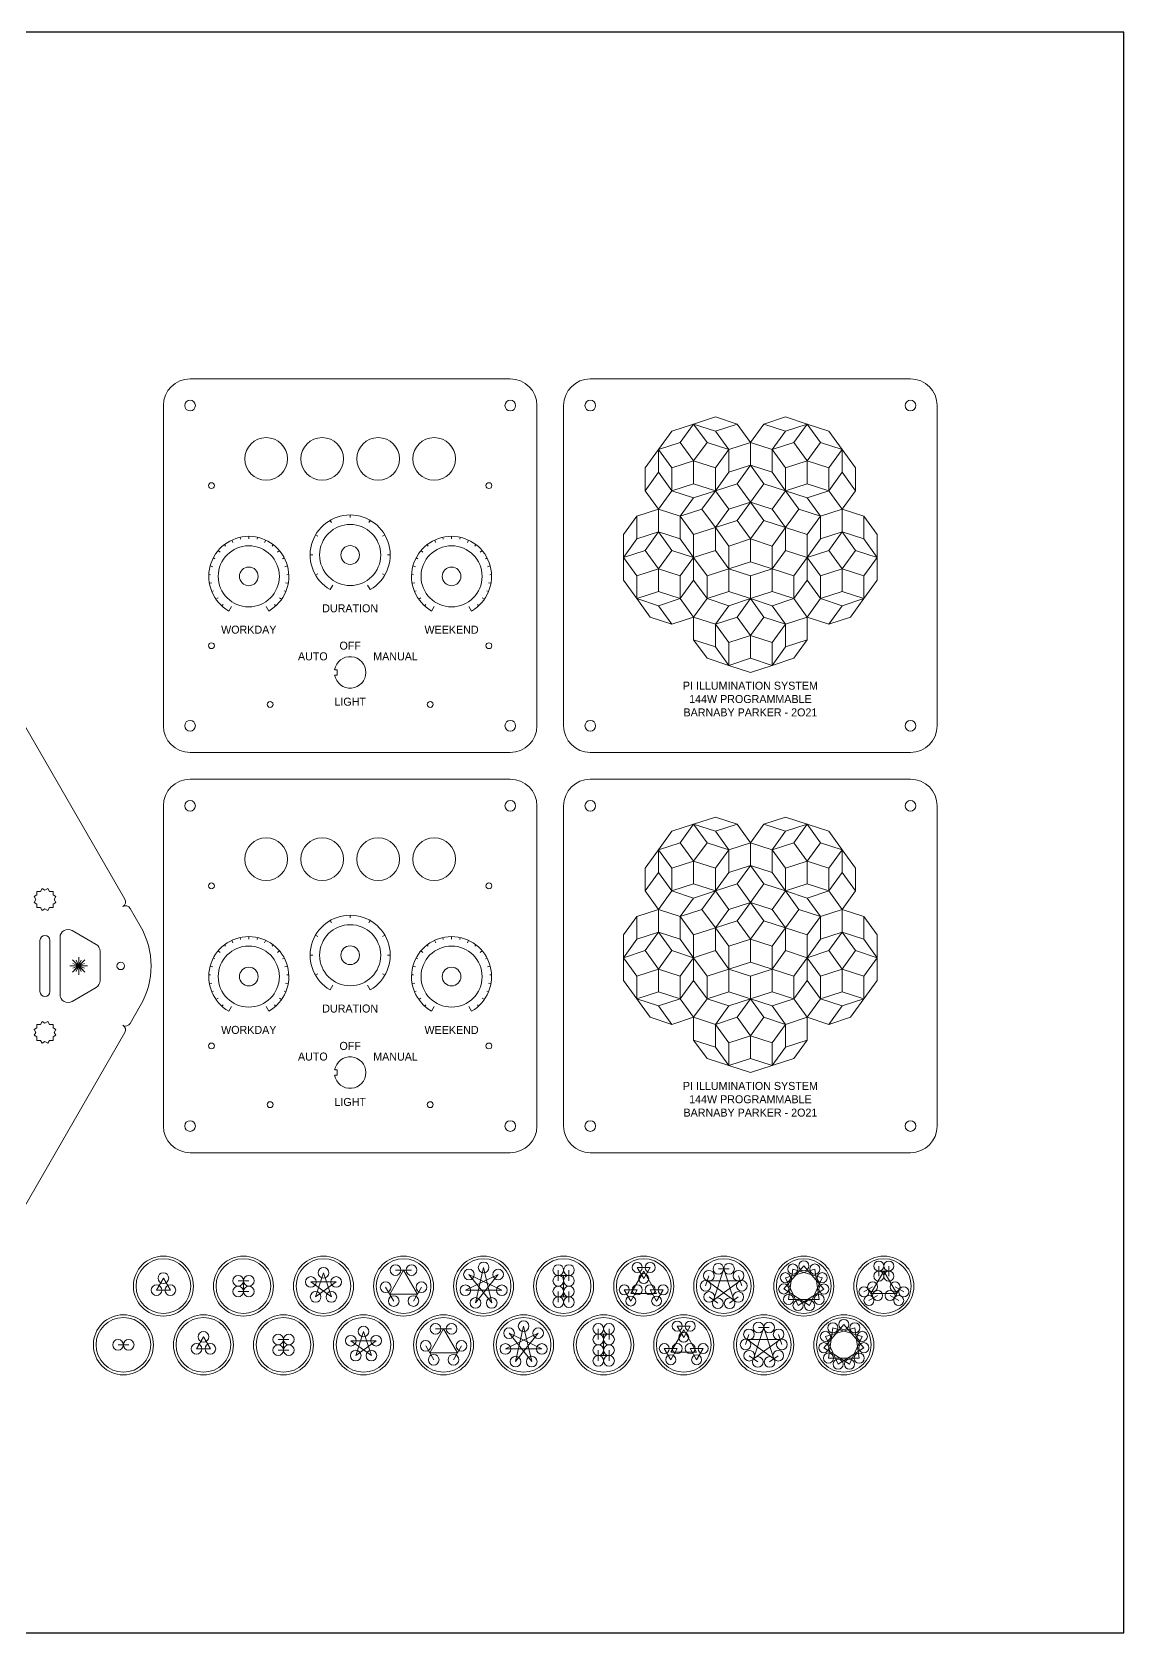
# Model space of a CAD drawing. Header units: millimetres. Extents: x -13 to 887, y 0 to 600.
# Drawn here: x 478 to 887, y 0 to 600 of the extents above; entities that cross this region are included whole.
import ezdxf

# ---------------------------------------------------------------- set-up
doc = ezdxf.new("R2010")
doc.units = ezdxf.units.MM
doc.layers.get('0').update_dxf_attribs({"true_color": 0x000000})
for name, color, linetype, lineweight, true_color in [('Cut_First', 1, 'Continuous', 20, 0xff0000), ('Cut_Second', 1, 'Continuous', 20, 0xff0000), ('Vector Engrave', 5, 'Continuous', 0, 0x0000ff)]:
    doc.layers.add(name, color=color, linetype=linetype, lineweight=lineweight, true_color=true_color)
doc.styles.add('textstyle0', font='')
doc.styles.add('textstyle1', font='')
doc.styles.add('textstyle10', font='')
doc.styles.add('textstyle11', font='')
doc.styles.add('textstyle12', font='')
doc.styles.add('textstyle13', font='')
doc.styles.add('textstyle14', font='')
doc.styles.add('textstyle15', font='')
doc.styles.add('textstyle2', font='')
doc.styles.add('textstyle3', font='')
doc.styles.add('textstyle4', font='')
doc.styles.add('textstyle5', font='')
doc.styles.add('textstyle6', font='')
doc.styles.add('textstyle7', font='')
doc.styles.add('textstyle8', font='')
doc.styles.add('textstyle9', font='')
doc.styles.get('textstyle0').set_extended_font_data('Inconsolata Expanded ExtraLight')
doc.styles.get('textstyle1').set_extended_font_data('Inconsolata Expanded ExtraLight')
doc.styles.get('textstyle10').set_extended_font_data('Inconsolata Expanded ExtraLight')
doc.styles.get('textstyle11').set_extended_font_data('Inconsolata Expanded ExtraLight')
doc.styles.get('textstyle12').set_extended_font_data('Inconsolata Expanded ExtraLight')
doc.styles.get('textstyle13').set_extended_font_data('Inconsolata Expanded ExtraLight')
doc.styles.get('textstyle14').set_extended_font_data('Inconsolata Expanded ExtraLight')
doc.styles.get('textstyle15').set_extended_font_data('Inconsolata Expanded ExtraLight')
doc.styles.get('textstyle2').set_extended_font_data('Inconsolata Expanded ExtraLight')
doc.styles.get('textstyle3').set_extended_font_data('Inconsolata Expanded ExtraLight')
doc.styles.get('textstyle4').set_extended_font_data('Inconsolata Expanded ExtraLight')
doc.styles.get('textstyle5').set_extended_font_data('Inconsolata Expanded ExtraLight')
doc.styles.get('textstyle6').set_extended_font_data('Inconsolata Expanded ExtraLight')
doc.styles.get('textstyle7').set_extended_font_data('Inconsolata Expanded ExtraLight')
doc.styles.get('textstyle8').set_extended_font_data('Inconsolata Expanded ExtraLight')
doc.styles.get('textstyle9').set_extended_font_data('Inconsolata Expanded ExtraLight')

msp = doc.modelspace()

# ---------------------------------------------------------------- linework, layer by layer
for p, q in [((887, 600), (-13, 600)), ((887, 0), (887, 600)), ((-13, 0), (887, 0))]:
    msp.add_line(p, q)
at = {"layer": 'Cut_First'}
for p, q in [((537, 470), (657, 470)), ((687, 470), (807, 470)), ((527, 340), (527, 460)), ((667, 460), (667, 340)), ((677, 340), (677, 460)), ((817, 460), (817, 340)), ((592.1, 361), (591.19, 361)), ((592.1, 359), (592.1, 361)), ((591.19, 359), (592.1, 359)), ((657, 330), (537, 330)), ((807, 330), (687, 330)), ((537, 320), (657, 320)), ((687, 320), (807, 320)), ((527, 190), (527, 310)), ((667, 310), (667, 190)), ((677, 190), (677, 310)), ((817, 310), (817, 190)), ((592.1, 211), (591.19, 211)), ((592.1, 209), (592.1, 211)), ((591.19, 209), (592.1, 209)), ((657, 180), (537, 180)), ((807, 180), (687, 180))]:
    msp.add_line(p, q, dxfattribs=at)
for centre, radius in [((537, 460), 2), ((657, 460), 2), ((687, 460), 2), ((807, 460), 2), ((565.5, 440), 8), ((586.5, 440), 8), ((607.5, 440), 8), ((628.5, 440), 8), ((545, 430), 1.1), ((649, 430), 1.1), ((597, 404), 3.5), ((559, 396), 3.5), ((635, 396), 3.5), ((545, 370), 1.1), ((649, 370), 1.1), ((567, 348), 1.1), ((627, 348), 1.1), ((537, 340), 2), ((657, 340), 2), ((687, 340), 2), ((807, 340), 2), ((537, 310), 2), ((657, 310), 2), ((687, 310), 2), ((807, 310), 2), ((565.5, 290), 8), ((586.5, 290), 8), ((607.5, 290), 8), ((628.5, 290), 8), ((545, 280), 1.1), ((649, 280), 1.1), ((597, 254), 3.5), ((511, 250), 1.4), ((559, 246), 3.5), ((635, 246), 3.5), ((545, 220), 1.1), ((649, 220), 1.1), ((567, 198), 1.1), ((627, 198), 1.1), ((537, 190), 2), ((657, 190), 2), ((687, 190), 2), ((807, 190), 2), ((527, 130), 11.25), ((557, 130), 11.25), ((587, 130), 11.25), ((617, 130), 11.25), ((647, 130), 11.25), ((677, 130), 11.25), ((707, 130), 11.25), ((737, 130), 11.25), ((767, 130), 11.25), ((797, 130), 11.25), ((512, 108), 11.25), ((542, 108), 11.25), ((572, 108), 11.25), ((602, 108), 11.25), ((632, 108), 11.25), ((662, 108), 11.25), ((692, 108), 11.25), ((722, 108), 11.25), ((752, 108), 11.25), ((782, 108), 11.25)]:
    msp.add_circle(centre, radius, dxfattribs=at)
for centre, radius, start, end in [((537, 460), 10, 90, 180), ((537, 460), 10, 90, 180), ((657, 460), 10, 0, 90), ((657, 460), 10, 0, 90), ((687, 460), 10, 90, 180), ((687, 460), 10, 90, 180), ((807, 460), 10, 0, 90), ((807, 460), 10, 0, 90), ((597, 360), 5.9, 189.75826, 170.24174), ((537, 340), 10, 180, 270), ((537, 340), 10, 180, 270), ((657, 340), 10, 270, 0), ((657, 340), 10, 270, 0), ((687, 340), 10, 180, 270), ((687, 340), 10, 180, 270), ((807, 340), 10, 270, 0), ((807, 340), 10, 270, 0), ((537, 310), 10, 90, 180), ((537, 310), 10, 90, 180), ((657, 310), 10, 0, 90), ((657, 310), 10, 0, 90), ((687, 310), 10, 90, 180), ((687, 310), 10, 90, 180), ((807, 310), 10, 0, 90), ((807, 310), 10, 0, 90), ((597, 210), 5.9, 189.75826, 170.24174), ((537, 190), 10, 180, 270), ((537, 190), 10, 180, 270), ((657, 190), 10, 270, 0), ((657, 190), 10, 270, 0), ((687, 190), 10, 180, 270), ((687, 190), 10, 180, 270), ((807, 190), 10, 270, 0), ((807, 190), 10, 270, 0)]:
    msp.add_arc(centre, radius, start, end, dxfattribs=at)
at = {"layer": 'Cut_Second'}
for p, q in [((411.43, 450.16), (512.56, 275)), ((479.63, 276.63), (478.53, 276)), ((480.89, 277.9), (479.63, 277.9)), ((479.63, 277.9), (479.63, 276.63)), ((481.53, 279), (480.89, 277.9)), ((482.62, 278.36), (481.53, 279)), ((483.72, 279), (482.62, 278.36)), ((484.36, 277.9), (483.72, 279)), ((485.63, 277.9), (484.36, 277.9)), ((485.63, 276.63), (485.63, 277.9)), ((486.72, 276), (485.63, 276.63)), ((478.53, 276), (479.16, 274.9)), ((479.16, 274.9), (478.53, 273.8)), ((478.53, 273.8), (479.63, 273.17)), ((479.63, 273.17), (479.63, 271.9)), ((479.63, 271.9), (480.89, 271.9)), ((480.89, 271.9), (481.53, 270.8)), ((481.53, 270.8), (482.62, 271.43)), ((482.62, 271.43), (483.72, 270.8)), ((483.72, 270.8), (484.36, 271.9)), ((484.36, 271.9), (485.63, 271.9)), ((485.63, 273.17), (486.72, 273.8)), ((485.63, 271.9), (485.63, 273.17)), ((486.09, 274.9), (486.72, 276)), ((486.72, 273.8), (486.09, 274.9)), ((518.33, 265), (514.56, 271.54)), ((480.75, 240.42), (480.75, 259.58)), ((484.5, 259.58), (484.5, 240.42)), ((488.25, 260.68), (488.25, 239.32)), ((492.75, 263.28), (501.75, 258.08)), ((503.25, 255.48), (503.25, 244.52)), ((501.75, 241.92), (492.75, 236.72)), ((518.33, 235), (514.56, 228.46)), ((480.89, 228.1), (479.63, 228.1)), ((479.63, 228.1), (479.63, 226.83)), ((481.53, 229.2), (480.89, 228.1)), ((482.62, 228.57), (481.53, 229.2)), ((483.72, 229.2), (482.62, 228.57)), ((484.36, 228.1), (483.72, 229.2)), ((485.63, 228.1), (484.36, 228.1)), ((485.63, 226.83), (485.63, 228.1)), ((512.56, 225), (411.43, 49.84)), ((479.63, 226.83), (478.53, 226.2)), ((478.53, 226.2), (479.16, 225.1)), ((479.16, 225.1), (478.53, 224)), ((478.53, 224), (479.63, 223.37)), ((479.63, 223.37), (479.63, 222.1)), ((479.63, 222.1), (480.89, 222.1)), ((480.89, 222.1), (481.53, 221)), ((483.72, 221), (484.36, 222.1)), ((484.36, 222.1), (485.63, 222.1)), ((486.72, 226.2), (485.63, 226.83)), ((485.63, 223.37), (486.72, 224)), ((485.63, 222.1), (485.63, 223.37)), ((486.09, 225.1), (486.72, 226.2)), ((486.72, 224), (486.09, 225.1)), ((481.53, 221), (482.62, 221.64)), ((482.62, 221.64), (483.72, 221))]:
    msp.add_line(p, q, dxfattribs=at)
for centre, radius, start, end in [((510.83, 274), 2, 300, 30), ((512.83, 270.54), 2, 30, 120), ((492.36, 249.99), 30, 330, 30), ((482.62, 259.58), 1.88, 0, 180), ((491.25, 260.68), 3, 60, 180), ((500.25, 255.48), 3, 0, 60), ((482.62, 240.42), 1.88, 180, 0), ((500.25, 244.52), 3, 300, 0), ((491.25, 239.32), 3, 180, 300), ((512.83, 229.46), 2, 240, 330), ((510.83, 226), 2, 330, 60)]:
    msp.add_arc(centre, radius, start, end, dxfattribs=at)
at = {"layer": 'Vector Engrave'}
for p, q in [((717.61, 450.45), (712.59, 443.54)), ((725.73, 453.09), (717.61, 450.45)), ((720.71, 446.18), (725.73, 453.09)), ((733.86, 455.73), (725.73, 453.09)), ((730.75, 446.18), (725.73, 453.09)), ((733.86, 450.45), (725.73, 453.09)), ((733.86, 455.73), (741.98, 453.09)), ((741.98, 453.09), (733.86, 450.45)), ((738.88, 443.54), (733.86, 450.45)), ((741.98, 453.09), (747, 446.18)), ((752.02, 453.09), (747, 446.18)), ((760.14, 455.73), (752.02, 453.09)), ((752.02, 453.09), (760.14, 450.45)), ((760.14, 450.45), (755.12, 443.54)), ((760.14, 455.73), (768.27, 453.09)), ((768.27, 453.09), (760.14, 450.45)), ((763.25, 446.18), (768.27, 453.09)), ((773.29, 446.18), (768.27, 453.09)), ((776.39, 450.45), (768.27, 453.09)), ((781.41, 443.54), (776.39, 450.45)), ((720.71, 446.18), (712.59, 443.54)), ((725.73, 439.27), (720.71, 446.18)), ((725.73, 439.27), (730.75, 446.18)), ((730.75, 446.18), (738.88, 443.54)), ((738.88, 443.54), (747, 446.18)), ((747, 437.64), (747, 446.18)), ((747, 446.18), (755.12, 443.54)), ((763.25, 446.18), (755.12, 443.54)), ((768.27, 439.27), (763.25, 446.18)), ((768.27, 439.27), (773.29, 446.18)), ((773.29, 446.18), (781.41, 443.54)), ((707.57, 436.63), (712.59, 443.54)), ((717.61, 436.63), (712.59, 443.54)), ((712.59, 443.54), (712.59, 435)), ((725.73, 439.27), (717.61, 436.63)), ((733.86, 436.63), (725.73, 439.27)), ((725.73, 430.73), (725.73, 439.27)), ((738.88, 443.54), (733.86, 436.63)), ((738.88, 443.54), (738.88, 435)), ((755.12, 443.54), (755.12, 435)), ((755.12, 443.54), (760.14, 436.63)), ((760.14, 436.63), (768.27, 439.27)), ((768.27, 439.27), (776.39, 436.63)), ((768.27, 430.73), (768.27, 439.27)), ((776.39, 436.63), (781.41, 443.54)), ((786.43, 436.63), (781.41, 443.54)), ((781.41, 435), (781.41, 443.54)), ((707.57, 436.63), (707.57, 428.09)), ((707.57, 428.09), (712.59, 435)), ((712.59, 435), (717.61, 428.09)), ((717.61, 436.63), (717.61, 428.09)), ((733.86, 428.09), (733.86, 436.63)), ((733.86, 428.09), (738.88, 435)), ((747, 437.64), (738.88, 435)), ((747, 437.64), (741.98, 430.73)), ((747, 437.64), (752.02, 430.73)), ((747, 437.64), (755.12, 435)), ((760.14, 428.09), (755.12, 435)), ((760.14, 428.09), (760.14, 436.63)), ((776.39, 436.63), (776.39, 428.09)), ((776.39, 428.09), (781.41, 435)), ((786.43, 428.09), (781.41, 435)), ((786.43, 436.63), (786.43, 428.09)), ((707.57, 428.09), (712.59, 421.18)), ((712.59, 421.18), (717.61, 428.09)), ((717.61, 428.09), (725.73, 430.73)), ((717.61, 428.09), (725.73, 425.45)), ((733.86, 428.09), (725.73, 430.73)), ((733.86, 428.09), (725.73, 425.45)), ((733.86, 428.09), (728.84, 421.18)), ((733.86, 428.09), (741.98, 430.73)), ((733.86, 428.09), (738.88, 421.18)), ((741.98, 430.73), (747, 423.82)), ((752.02, 430.73), (747, 423.82)), ((760.14, 428.09), (752.02, 430.73)), ((760.14, 428.09), (755.12, 421.18)), ((760.14, 428.09), (768.27, 430.73)), ((760.14, 428.09), (765.16, 421.18)), ((760.14, 428.09), (768.27, 425.45)), ((776.39, 428.09), (768.27, 430.73)), ((776.39, 428.09), (768.27, 425.45)), ((776.39, 428.09), (781.41, 421.18)), ((786.43, 428.09), (781.41, 421.18)), ((704.47, 418.54), (712.59, 421.18)), ((720.71, 418.54), (712.59, 421.18)), ((712.59, 412.64), (712.59, 421.18)), ((720.71, 418.54), (725.73, 425.45)), ((720.71, 418.54), (728.84, 421.18)), ((728.84, 421.18), (733.86, 414.27)), ((738.88, 421.18), (733.86, 414.27)), ((747, 423.82), (738.88, 421.18)), ((741.98, 416.91), (747, 423.82)), ((752.02, 416.91), (747, 423.82)), ((755.12, 421.18), (747, 423.82)), ((760.14, 414.27), (755.12, 421.18)), ((765.16, 421.18), (760.14, 414.27)), ((773.29, 418.54), (765.16, 421.18)), ((773.29, 418.54), (768.27, 425.45)), ((773.29, 418.54), (781.41, 421.18)), ((789.53, 418.54), (781.41, 421.18)), ((781.41, 421.18), (781.41, 412.64)), ((589.5, 416.99), (590, 416.12)), ((597, 419), (597, 418)), ((604.5, 416.99), (604, 416.12)), ((699.45, 411.63), (704.47, 418.54)), ((704.47, 418.54), (704.47, 410)), ((720.71, 418.54), (725.73, 411.63)), ((720.71, 418.54), (720.71, 410)), ((725.73, 411.63), (733.86, 414.27)), ((741.98, 416.91), (733.86, 414.27)), ((738.88, 407.36), (733.86, 414.27)), ((733.86, 414.27), (733.86, 405.73)), ((747, 410), (741.98, 416.91)), ((747, 410), (741.98, 416.91)), ((747, 410), (752.02, 416.91)), ((747, 410), (752.02, 416.91)), ((752.02, 416.91), (760.14, 414.27)), ((755.12, 407.36), (760.14, 414.27)), ((768.27, 411.63), (760.14, 414.27)), ((760.14, 405.73), (760.14, 414.27)), ((773.29, 418.54), (768.27, 411.63)), ((773.29, 418.54), (773.29, 410)), ((789.53, 418.54), (789.53, 410)), ((794.55, 411.63), (789.53, 418.54)), ((552.66, 409.59), (553.08, 408.69)), ((555.75, 410.64), (555.9, 409.96)), ((559, 411), (559, 410)), ((562.25, 410.64), (562.1, 409.96)), ((565.34, 409.59), (564.92, 408.69)), ((584.01, 411.5), (584.88, 411)), ((609.99, 411.5), (609.12, 411)), ((628.66, 409.59), (629.08, 408.69)), ((631.75, 410.64), (631.9, 409.96)), ((635, 411), (635, 410)), ((638.25, 410.64), (638.1, 409.96)), ((641.34, 409.59), (640.92, 408.69)), ((699.45, 411.63), (699.45, 403.09)), ((704.47, 410), (699.45, 403.09)), ((712.59, 412.64), (704.47, 410)), ((707.57, 405.73), (712.59, 412.64)), ((712.59, 412.64), (717.61, 405.73)), ((712.59, 412.64), (720.71, 410)), ((725.73, 403.09), (720.71, 410)), ((725.73, 403.09), (725.73, 411.63)), ((747, 410), (738.88, 407.36)), ((747, 410), (738.88, 407.36)), ((747, 410), (747, 401.46)), ((747, 410), (755.12, 407.36)), ((747, 410), (747, 401.46)), ((747, 410), (755.12, 407.36)), ((768.27, 403.09), (768.27, 411.63)), ((768.27, 403.09), (773.29, 410)), ((781.41, 412.64), (773.29, 410)), ((781.41, 412.64), (776.39, 405.73)), ((786.43, 405.73), (781.41, 412.64)), ((789.53, 410), (781.41, 412.64)), ((794.55, 403.09), (789.53, 410)), ((794.55, 411.63), (794.55, 403.09)), ((545.69, 402.93), (546.32, 402.6)), ((547.51, 405.64), (548.28, 405)), ((549.87, 407.9), (550.29, 407.34)), ((568.13, 407.9), (567.71, 407.34)), ((570.49, 405.64), (569.72, 405)), ((572.31, 402.93), (571.68, 402.6)), ((582, 404), (583, 404)), ((612, 404), (611, 404)), ((621.69, 402.93), (622.32, 402.6)), ((623.51, 405.64), (624.28, 405)), ((625.87, 407.9), (626.29, 407.34)), ((644.13, 407.9), (643.71, 407.34)), ((646.49, 405.64), (645.72, 405)), ((648.31, 402.93), (647.68, 402.6)), ((707.57, 405.73), (699.45, 403.09)), ((704.47, 396.18), (699.45, 403.09)), ((699.45, 403.09), (699.45, 394.55)), ((712.59, 398.82), (707.57, 405.73)), ((717.61, 405.73), (712.59, 398.82)), ((725.73, 403.09), (717.61, 405.73)), ((725.73, 403.09), (720.71, 396.18)), ((725.73, 403.09), (733.86, 405.73)), ((725.73, 403.09), (730.75, 396.18)), ((725.73, 403.09), (725.73, 394.55)), ((733.86, 405.73), (738.88, 398.82)), ((738.88, 407.36), (738.88, 398.82)), ((755.12, 407.36), (755.12, 398.82)), ((755.12, 398.82), (760.14, 405.73)), ((768.27, 403.09), (760.14, 405.73)), ((768.27, 403.09), (763.25, 396.18)), ((768.27, 403.09), (776.39, 405.73)), ((768.27, 403.09), (768.27, 394.55)), ((768.27, 403.09), (773.29, 396.18)), ((776.39, 405.73), (781.41, 398.82)), ((781.41, 398.82), (786.43, 405.73)), ((786.43, 405.73), (794.55, 403.09)), ((789.53, 396.18), (794.55, 403.09)), ((794.55, 394.55), (794.55, 403.09)), ((544.01, 396.65), (544.71, 396.62)), ((544.51, 399.88), (545.48, 399.62)), ((573.49, 399.88), (572.52, 399.62)), ((573.99, 396.65), (573.29, 396.62)), ((584.01, 396.5), (584.88, 397)), ((609.99, 396.5), (609.12, 397)), ((620.01, 396.65), (620.71, 396.62)), ((620.51, 399.88), (621.48, 399.62)), ((649.49, 399.88), (648.52, 399.62)), ((649.99, 396.65), (649.29, 396.62)), ((712.59, 398.82), (704.47, 396.18)), ((704.47, 396.18), (704.47, 387.64)), ((712.59, 398.82), (712.59, 390.28)), ((720.71, 396.18), (712.59, 398.82)), ((720.71, 387.64), (720.71, 396.18)), ((730.75, 396.18), (738.88, 398.82)), ((730.75, 387.64), (730.75, 396.18)), ((747, 401.46), (738.88, 398.82)), ((738.88, 390.28), (738.88, 398.82)), ((738.88, 398.82), (747, 396.18)), ((747, 401.46), (755.12, 398.82)), ((747, 396.18), (755.12, 398.82)), ((747, 387.64), (747, 396.18)), ((763.25, 396.18), (755.12, 398.82)), ((755.12, 390.28), (755.12, 398.82)), ((763.25, 387.64), (763.25, 396.18)), ((773.29, 396.18), (781.41, 398.82)), ((773.29, 387.64), (773.29, 396.18)), ((781.41, 398.82), (781.41, 390.28)), ((781.41, 398.82), (789.53, 396.18)), ((789.53, 396.18), (789.53, 387.64)), ((544.23, 393.4), (545.21, 393.57)), ((545.14, 390.26), (545.79, 390.53)), ((572.86, 390.26), (572.21, 390.53)), ((573.77, 393.4), (572.79, 393.57)), ((589.5, 391.01), (590.5, 392.74)), ((604.5, 391.01), (603.5, 392.74)), ((620.23, 393.4), (621.21, 393.57)), ((621.14, 390.26), (621.79, 390.53)), ((648.86, 390.26), (648.21, 390.53)), ((649.77, 393.4), (648.79, 393.57)), ((699.45, 394.55), (704.47, 387.64)), ((712.59, 390.28), (704.47, 387.64)), ((712.59, 390.28), (720.71, 387.64)), ((720.71, 387.64), (725.73, 394.55)), ((730.75, 387.64), (725.73, 394.55)), ((730.75, 387.64), (738.88, 390.28)), ((747, 387.64), (738.88, 390.28)), ((747, 387.64), (755.12, 390.28)), ((763.25, 387.64), (755.12, 390.28)), ((763.25, 387.64), (768.27, 394.55)), ((773.29, 387.64), (768.27, 394.55)), ((781.41, 390.28), (773.29, 387.64)), ((781.41, 390.28), (789.53, 387.64)), ((789.53, 387.64), (794.55, 394.55)), ((546.71, 387.4), (547.53, 387.97)), ((548.87, 384.94), (549.34, 385.46)), ((551.5, 383.01), (552.5, 384.74)), ((566.5, 383.01), (565.5, 384.74)), ((569.13, 384.94), (568.66, 385.46)), ((571.29, 387.4), (570.47, 387.97)), ((622.71, 387.4), (623.53, 387.97)), ((624.87, 384.94), (625.34, 385.46)), ((627.5, 383.01), (628.5, 384.74)), ((642.5, 383.01), (641.5, 384.74)), ((645.13, 384.94), (644.66, 385.46)), ((647.29, 387.4), (646.47, 387.97)), ((709.49, 380.73), (704.47, 387.64)), ((704.47, 387.64), (712.59, 385)), ((712.59, 385), (720.71, 387.64)), ((717.61, 378.09), (712.59, 385)), ((725.73, 380.73), (720.71, 387.64)), ((730.75, 387.64), (725.73, 380.73)), ((730.75, 387.64), (738.88, 385)), ((733.86, 378.09), (738.88, 385)), ((747, 387.64), (738.88, 385)), ((747, 387.64), (741.98, 380.73)), ((747, 387.64), (755.12, 385)), ((747, 387.64), (752.02, 380.73)), ((763.25, 387.64), (755.12, 385)), ((760.14, 378.09), (755.12, 385)), ((763.25, 387.64), (768.27, 380.73)), ((773.29, 387.64), (768.27, 380.73)), ((773.29, 387.64), (781.41, 385)), ((776.39, 378.09), (781.41, 385)), ((781.41, 385), (789.53, 387.64)), ((784.51, 380.73), (789.53, 387.64)), ((709.49, 380.73), (717.61, 378.09)), ((717.61, 378.09), (725.73, 380.73)), ((725.73, 372.19), (725.73, 380.73)), ((733.86, 378.09), (725.73, 380.73)), ((733.86, 378.09), (741.98, 380.73)), ((738.88, 371.18), (733.86, 378.09)), ((733.86, 378.09), (733.86, 369.55)), ((741.98, 380.73), (747, 373.82)), ((752.02, 380.73), (747, 373.82)), ((760.14, 378.09), (752.02, 380.73)), ((755.12, 371.18), (760.14, 378.09)), ((768.27, 380.73), (760.14, 378.09)), ((760.14, 369.55), (760.14, 378.09)), ((776.39, 378.09), (768.27, 380.73)), ((768.27, 372.19), (768.27, 380.73)), ((784.51, 380.73), (776.39, 378.09)), ((725.73, 372.19), (733.86, 369.55)), ((730.75, 365.28), (725.73, 372.19)), ((747, 373.82), (738.88, 371.18)), ((747, 373.82), (747, 365.28)), ((747, 373.82), (755.12, 371.18)), ((768.27, 372.19), (760.14, 369.55)), ((763.25, 365.28), (768.27, 372.19)), ((733.86, 369.55), (738.88, 362.64)), ((738.88, 371.18), (738.88, 362.64)), ((755.12, 371.18), (755.12, 362.64)), ((755.12, 362.64), (760.14, 369.55)), ((730.75, 365.28), (738.88, 362.64)), ((747, 365.28), (738.88, 362.64)), ((738.88, 362.64), (747, 360)), ((747, 365.28), (755.12, 362.64)), ((747, 360), (755.12, 362.64)), ((763.25, 365.28), (755.12, 362.64)), ((717.61, 300.45), (712.59, 293.54)), ((725.73, 303.09), (717.61, 300.45)), ((720.71, 296.18), (725.73, 303.09)), ((733.86, 305.73), (725.73, 303.09)), ((730.75, 296.18), (725.73, 303.09)), ((733.86, 300.45), (725.73, 303.09)), ((733.86, 305.73), (741.98, 303.09)), ((741.98, 303.09), (733.86, 300.45)), ((738.88, 293.54), (733.86, 300.45)), ((741.98, 303.09), (747, 296.18)), ((752.02, 303.09), (747, 296.18)), ((760.14, 305.73), (752.02, 303.09)), ((752.02, 303.09), (760.14, 300.45)), ((760.14, 300.45), (755.12, 293.54)), ((760.14, 305.73), (768.27, 303.09)), ((768.27, 303.09), (760.14, 300.45)), ((763.25, 296.18), (768.27, 303.09)), ((773.29, 296.18), (768.27, 303.09)), ((776.39, 300.45), (768.27, 303.09)), ((781.41, 293.54), (776.39, 300.45)), ((720.71, 296.18), (712.59, 293.54)), ((725.73, 289.27), (720.71, 296.18)), ((725.73, 289.27), (730.75, 296.18)), ((730.75, 296.18), (738.88, 293.54)), ((738.88, 293.54), (747, 296.18)), ((747, 287.64), (747, 296.18)), ((747, 296.18), (755.12, 293.54)), ((763.25, 296.18), (755.12, 293.54)), ((768.27, 289.27), (763.25, 296.18)), ((768.27, 289.27), (773.29, 296.18)), ((773.29, 296.18), (781.41, 293.54)), ((707.57, 286.63), (712.59, 293.54)), ((717.61, 286.63), (712.59, 293.54)), ((712.59, 293.54), (712.59, 285)), ((725.73, 289.27), (717.61, 286.63)), ((733.86, 286.63), (725.73, 289.27)), ((725.73, 280.73), (725.73, 289.27)), ((738.88, 293.54), (733.86, 286.63)), ((738.88, 293.54), (738.88, 285)), ((755.12, 293.54), (755.12, 285)), ((755.12, 293.54), (760.14, 286.63)), ((760.14, 286.63), (768.27, 289.27)), ((768.27, 289.27), (776.39, 286.63)), ((768.27, 280.73), (768.27, 289.27)), ((776.39, 286.63), (781.41, 293.54)), ((786.43, 286.63), (781.41, 293.54)), ((781.41, 285), (781.41, 293.54)), ((707.57, 286.63), (707.57, 278.09)), ((707.57, 278.09), (712.59, 285)), ((712.59, 285), (717.61, 278.09)), ((717.61, 286.63), (717.61, 278.09)), ((733.86, 278.09), (733.86, 286.63)), ((733.86, 278.09), (738.88, 285)), ((747, 287.64), (738.88, 285)), ((747, 287.64), (741.98, 280.73)), ((747, 287.64), (752.02, 280.73)), ((747, 287.64), (755.12, 285)), ((760.14, 278.09), (755.12, 285)), ((760.14, 278.09), (760.14, 286.63)), ((776.39, 286.63), (776.39, 278.09)), ((776.39, 278.09), (781.41, 285)), ((786.43, 278.09), (781.41, 285)), ((786.43, 286.63), (786.43, 278.09)), ((707.57, 278.09), (712.59, 271.18)), ((712.59, 271.18), (717.61, 278.09)), ((717.61, 278.09), (725.73, 280.73)), ((717.61, 278.09), (725.73, 275.45)), ((733.86, 278.09), (725.73, 280.73)), ((733.86, 278.09), (725.73, 275.45)), ((733.86, 278.09), (728.84, 271.18)), ((733.86, 278.09), (741.98, 280.73)), ((733.86, 278.09), (738.88, 271.18)), ((741.98, 280.73), (747, 273.82)), ((752.02, 280.73), (747, 273.82)), ((760.14, 278.09), (752.02, 280.73)), ((760.14, 278.09), (755.12, 271.18)), ((760.14, 278.09), (768.27, 280.73)), ((760.14, 278.09), (765.16, 271.18)), ((760.14, 278.09), (768.27, 275.45)), ((776.39, 278.09), (768.27, 280.73)), ((776.39, 278.09), (768.27, 275.45)), ((776.39, 278.09), (781.41, 271.18)), ((786.43, 278.09), (781.41, 271.18)), ((704.47, 268.54), (712.59, 271.18)), ((720.71, 268.54), (712.59, 271.18)), ((712.59, 262.64), (712.59, 271.18)), ((720.71, 268.54), (725.73, 275.45)), ((720.71, 268.54), (728.84, 271.18)), ((728.84, 271.18), (733.86, 264.27)), ((738.88, 271.18), (733.86, 264.27)), ((747, 273.82), (738.88, 271.18)), ((741.98, 266.91), (747, 273.82)), ((752.02, 266.91), (747, 273.82)), ((755.12, 271.18), (747, 273.82)), ((760.14, 264.27), (755.12, 271.18)), ((765.16, 271.18), (760.14, 264.27)), ((773.29, 268.54), (765.16, 271.18)), ((773.29, 268.54), (768.27, 275.45)), ((773.29, 268.54), (781.41, 271.18)), ((789.53, 268.54), (781.41, 271.18)), ((781.41, 271.18), (781.41, 262.64)), ((589.5, 266.99), (590, 266.12)), ((597, 269), (597, 268)), ((604.5, 266.99), (604, 266.12)), ((699.45, 261.63), (704.47, 268.54)), ((704.47, 268.54), (704.47, 260)), ((720.71, 268.54), (725.73, 261.63)), ((720.71, 268.54), (720.71, 260)), ((725.73, 261.63), (733.86, 264.27)), ((741.98, 266.91), (733.86, 264.27)), ((738.88, 257.36), (733.86, 264.27)), ((733.86, 264.27), (733.86, 255.73)), ((747, 260), (741.98, 266.91)), ((747, 260), (741.98, 266.91)), ((747, 260), (752.02, 266.91)), ((747, 260), (752.02, 266.91)), ((752.02, 266.91), (760.14, 264.27)), ((755.12, 257.36), (760.14, 264.27)), ((768.27, 261.63), (760.14, 264.27)), ((760.14, 255.73), (760.14, 264.27)), ((773.29, 268.54), (768.27, 261.63)), ((773.29, 268.54), (773.29, 260)), ((789.53, 268.54), (789.53, 260)), ((794.55, 261.63), (789.53, 268.54)), ((552.66, 259.59), (553.08, 258.69)), ((555.75, 260.64), (555.9, 259.96)), ((559, 261), (559, 260)), ((562.25, 260.64), (562.1, 259.96)), ((565.34, 259.59), (564.92, 258.69)), ((584.01, 261.5), (584.88, 261)), ((609.99, 261.5), (609.12, 261)), ((628.66, 259.59), (629.08, 258.69)), ((631.75, 260.64), (631.9, 259.96)), ((635, 261), (635, 260)), ((638.25, 260.64), (638.1, 259.96)), ((641.34, 259.59), (640.92, 258.69)), ((699.45, 261.63), (699.45, 253.09)), ((704.47, 260), (699.45, 253.09)), ((712.59, 262.64), (704.47, 260)), ((707.57, 255.73), (712.59, 262.64)), ((712.59, 262.64), (717.61, 255.73)), ((712.59, 262.64), (720.71, 260)), ((725.73, 253.09), (720.71, 260)), ((725.73, 253.09), (725.73, 261.63)), ((747, 260), (738.88, 257.36)), ((747, 260), (738.88, 257.36)), ((747, 260), (747, 251.46)), ((747, 260), (755.12, 257.36)), ((747, 260), (747, 251.46)), ((747, 260), (755.12, 257.36)), ((768.27, 253.09), (768.27, 261.63)), ((768.27, 253.09), (773.29, 260)), ((781.41, 262.64), (773.29, 260)), ((781.41, 262.64), (776.39, 255.73)), ((786.43, 255.73), (781.41, 262.64)), ((789.53, 260), (781.41, 262.64)), ((794.55, 253.09), (789.53, 260)), ((794.55, 261.63), (794.55, 253.09)), ((497.59, 247.66), (492.91, 252.34)), ((497.59, 252.34), (492.91, 247.66)), ((496.13, 247.87), (494.37, 252.13)), ((496.13, 252.13), (494.37, 247.87)), ((495.25, 246.69), (495.25, 253.31)), ((495.25, 247.69), (495.25, 252.31)), ((545.69, 252.93), (546.32, 252.6)), ((547.51, 255.64), (548.28, 255)), ((549.87, 257.9), (550.29, 257.34)), ((568.13, 257.9), (567.71, 257.34)), ((570.49, 255.64), (569.72, 255)), ((572.31, 252.93), (571.68, 252.6)), ((582, 254), (583, 254)), ((612, 254), (611, 254)), ((621.69, 252.93), (622.32, 252.6)), ((623.51, 255.64), (624.28, 255)), ((625.87, 257.9), (626.29, 257.34)), ((644.13, 257.9), (643.71, 257.34)), ((646.49, 255.64), (645.72, 255)), ((648.31, 252.93), (647.68, 252.6)), ((707.57, 255.73), (699.45, 253.09)), ((704.47, 246.18), (699.45, 253.09)), ((699.45, 253.09), (699.45, 244.55)), ((712.59, 248.82), (707.57, 255.73)), ((717.61, 255.73), (712.59, 248.82)), ((725.73, 253.09), (717.61, 255.73)), ((725.73, 253.09), (720.71, 246.18)), ((725.73, 253.09), (733.86, 255.73)), ((725.73, 253.09), (730.75, 246.18)), ((725.73, 253.09), (725.73, 244.55)), ((733.86, 255.73), (738.88, 248.82)), ((738.88, 257.36), (738.88, 248.82)), ((755.12, 257.36), (755.12, 248.82)), ((755.12, 248.82), (760.14, 255.73)), ((768.27, 253.09), (760.14, 255.73)), ((768.27, 253.09), (763.25, 246.18)), ((768.27, 253.09), (776.39, 255.73)), ((768.27, 253.09), (768.27, 244.55)), ((768.27, 253.09), (773.29, 246.18)), ((776.39, 255.73), (781.41, 248.82)), ((781.41, 248.82), (786.43, 255.73)), ((786.43, 255.73), (794.55, 253.09)), ((789.53, 246.18), (794.55, 253.09)), ((794.55, 244.55), (794.55, 253.09)), ((498.56, 250), (491.94, 250)), ((497.56, 250), (492.94, 250)), ((497.38, 249.12), (493.12, 250.88)), ((497.38, 250.88), (493.12, 249.12)), ((496.88, 248.37), (493.62, 251.63)), ((496.88, 251.63), (493.62, 248.37)), ((544.01, 246.65), (544.71, 246.62)), ((544.51, 249.88), (545.48, 249.62)), ((573.49, 249.88), (572.52, 249.62)), ((573.99, 246.65), (573.29, 246.62)), ((584.01, 246.5), (584.88, 247)), ((609.99, 246.5), (609.12, 247)), ((620.01, 246.65), (620.71, 246.62)), ((620.51, 249.88), (621.48, 249.62)), ((649.49, 249.88), (648.52, 249.62)), ((649.99, 246.65), (649.29, 246.62)), ((712.59, 248.82), (704.47, 246.18)), ((704.47, 246.18), (704.47, 237.64)), ((712.59, 248.82), (712.59, 240.28)), ((720.71, 246.18), (712.59, 248.82)), ((720.71, 237.64), (720.71, 246.18)), ((730.75, 246.18), (738.88, 248.82)), ((730.75, 237.64), (730.75, 246.18)), ((747, 251.46), (738.88, 248.82)), ((738.88, 240.28), (738.88, 248.82)), ((738.88, 248.82), (747, 246.18)), ((747, 251.46), (755.12, 248.82)), ((747, 246.18), (755.12, 248.82)), ((747, 237.64), (747, 246.18)), ((763.25, 246.18), (755.12, 248.82)), ((755.12, 240.28), (755.12, 248.82)), ((763.25, 237.64), (763.25, 246.18)), ((773.29, 246.18), (781.41, 248.82)), ((773.29, 237.64), (773.29, 246.18)), ((781.41, 248.82), (781.41, 240.28)), ((781.41, 248.82), (789.53, 246.18)), ((789.53, 246.18), (789.53, 237.64)), ((544.23, 243.4), (545.21, 243.57)), ((545.14, 240.26), (545.79, 240.53)), ((572.86, 240.26), (572.21, 240.53)), ((573.77, 243.4), (572.79, 243.57)), ((589.5, 241.01), (590.5, 242.74)), ((604.5, 241.01), (603.5, 242.74)), ((620.23, 243.4), (621.21, 243.57)), ((621.14, 240.26), (621.79, 240.53)), ((648.86, 240.26), (648.21, 240.53)), ((649.77, 243.4), (648.79, 243.57)), ((699.45, 244.55), (704.47, 237.64)), ((712.59, 240.28), (704.47, 237.64)), ((712.59, 240.28), (720.71, 237.64)), ((720.71, 237.64), (725.73, 244.55)), ((730.75, 237.64), (725.73, 244.55)), ((730.75, 237.64), (738.88, 240.28)), ((747, 237.64), (738.88, 240.28)), ((747, 237.64), (755.12, 240.28)), ((763.25, 237.64), (755.12, 240.28)), ((763.25, 237.64), (768.27, 244.55)), ((773.29, 237.64), (768.27, 244.55)), ((781.41, 240.28), (773.29, 237.64)), ((781.41, 240.28), (789.53, 237.64)), ((789.53, 237.64), (794.55, 244.55)), ((546.71, 237.4), (547.53, 237.97)), ((548.87, 234.94), (549.34, 235.46)), ((551.5, 233.01), (552.5, 234.74)), ((566.5, 233.01), (565.5, 234.74)), ((569.13, 234.94), (568.66, 235.46)), ((571.29, 237.4), (570.47, 237.97)), ((622.71, 237.4), (623.53, 237.97)), ((624.87, 234.94), (625.34, 235.46)), ((627.5, 233.01), (628.5, 234.74)), ((642.5, 233.01), (641.5, 234.74)), ((645.13, 234.94), (644.66, 235.46)), ((647.29, 237.4), (646.47, 237.97)), ((709.49, 230.73), (704.47, 237.64)), ((704.47, 237.64), (712.59, 235)), ((712.59, 235), (720.71, 237.64)), ((717.61, 228.09), (712.59, 235)), ((725.73, 230.73), (720.71, 237.64)), ((730.75, 237.64), (725.73, 230.73)), ((730.75, 237.64), (738.88, 235)), ((733.86, 228.09), (738.88, 235)), ((747, 237.64), (738.88, 235)), ((747, 237.64), (741.98, 230.73)), ((747, 237.64), (755.12, 235)), ((747, 237.64), (752.02, 230.73)), ((763.25, 237.64), (755.12, 235)), ((760.14, 228.09), (755.12, 235)), ((763.25, 237.64), (768.27, 230.73)), ((773.29, 237.64), (768.27, 230.73)), ((773.29, 237.64), (781.41, 235)), ((776.39, 228.09), (781.41, 235)), ((781.41, 235), (789.53, 237.64)), ((784.51, 230.73), (789.53, 237.64)), ((709.49, 230.73), (717.61, 228.09)), ((717.61, 228.09), (725.73, 230.73)), ((725.73, 222.19), (725.73, 230.73)), ((733.86, 228.09), (725.73, 230.73)), ((733.86, 228.09), (741.98, 230.73)), ((738.88, 221.18), (733.86, 228.09)), ((733.86, 228.09), (733.86, 219.55)), ((741.98, 230.73), (747, 223.82)), ((752.02, 230.73), (747, 223.82)), ((760.14, 228.09), (752.02, 230.73)), ((755.12, 221.18), (760.14, 228.09)), ((768.27, 230.73), (760.14, 228.09)), ((760.14, 219.55), (760.14, 228.09)), ((776.39, 228.09), (768.27, 230.73)), ((768.27, 222.19), (768.27, 230.73)), ((784.51, 230.73), (776.39, 228.09)), ((725.73, 222.19), (733.86, 219.55)), ((730.75, 215.28), (725.73, 222.19)), ((747, 223.82), (738.88, 221.18)), ((747, 223.82), (747, 215.28)), ((747, 223.82), (755.12, 221.18)), ((768.27, 222.19), (760.14, 219.55)), ((763.25, 215.28), (768.27, 222.19)), ((733.86, 219.55), (738.88, 212.64)), ((738.88, 221.18), (738.88, 212.64)), ((755.12, 221.18), (755.12, 212.64)), ((755.12, 212.64), (760.14, 219.55)), ((730.75, 215.28), (738.88, 212.64)), ((747, 215.28), (738.88, 212.64)), ((738.88, 212.64), (747, 210)), ((747, 215.28), (755.12, 212.64)), ((747, 210), (755.12, 212.64)), ((763.25, 215.28), (755.12, 212.64)), ((527, 133), (524.4, 128.5)), ((529.6, 128.5), (527, 133)), ((555, 132), (559, 132)), ((557, 128), (557, 132)), ((587, 135), (584.06, 125.95)), ((589.94, 125.95), (587, 135)), ((611.8, 127), (617, 136)), ((614, 136), (620, 136)), ((617, 136), (622.2, 127)), ((640.18, 128.44), (652.47, 134.36)), ((650.04, 123.69), (641.53, 134.36)), ((641.53, 134.36), (653.82, 128.44)), ((643.96, 123.69), (647, 137)), ((652.47, 134.36), (643.96, 123.69)), ((647, 137), (650.04, 123.69)), ((675, 132), (675, 136)), ((675, 134), (679, 134)), ((677, 126), (677, 134)), ((679, 132), (679, 136)), ((702.15, 127.2), (707, 135.6)), ((709.42, 137), (704.58, 137)), ((704.58, 137), (707, 132.8)), ((707, 132.8), (709.42, 137)), ((707, 135.6), (711.85, 127.2)), ((730.2, 130.11), (731.44, 133.91)), ((730.82, 132.01), (740.82, 124.74)), ((743.18, 132.01), (730.82, 132.01)), ((737, 136.5), (733.18, 124.74)), ((733.18, 124.74), (743.18, 132.01)), ((735, 136.5), (739, 136.5)), ((740.82, 124.74), (737, 136.5)), ((742.56, 133.91), (743.8, 130.11)), ((759.48, 128.92), (767, 137.6)), ((760.09, 133.16), (771.12, 136.39)), ((764.85, 122.71), (760.09, 133.16)), ((761.25, 125.03), (762.89, 136.39)), ((762.89, 136.39), (773.92, 133.15)), ((767, 137.6), (774.52, 128.91)), ((773.92, 133.15), (769.14, 122.71)), ((771.12, 136.39), (772.74, 125.02)), ((792.12, 127.18), (797, 135.64)), ((795.12, 137.52), (795.12, 133.76)), ((795.12, 135.64), (798.88, 135.64)), ((797, 135.64), (801.88, 127.18)), ((798.88, 133.76), (798.88, 137.52)), ((524.4, 128.5), (529.6, 128.5)), ((555, 128), (559, 128)), ((582.24, 131.55), (589.94, 125.95)), ((591.76, 131.55), (582.24, 131.55)), ((584.06, 125.95), (591.76, 131.55)), ((613.3, 124.4), (610.3, 129.6)), ((622.2, 127), (611.8, 127)), ((623.7, 129.6), (620.7, 124.4)), ((653.82, 128.44), (640.18, 128.44)), ((675, 124), (675, 128)), ((675, 126), (679, 126)), ((679, 124), (679, 128)), ((699.73, 128.6), (702.15, 124.4)), ((704.58, 128.6), (699.73, 128.6)), ((702.15, 124.4), (704.58, 128.6)), ((711.85, 127.2), (702.15, 127.2)), ((714.27, 128.6), (709.42, 128.6)), ((709.42, 128.6), (711.85, 124.4)), ((711.85, 124.4), (714.27, 128.6)), ((769.14, 122.71), (759.48, 128.92)), ((774.52, 128.91), (764.85, 122.71)), ((792.8, 129.75), (789.55, 127.87)), ((793.06, 125.55), (791.18, 128.81)), ((791.43, 124.61), (794.68, 126.49)), ((801.88, 127.18), (792.12, 127.18)), ((799.32, 126.49), (802.57, 124.61)), ((802.82, 128.81), (800.94, 125.55)), ((804.45, 127.87), (801.2, 129.75)), ((734.8, 123.57), (731.56, 125.92)), ((742.44, 125.92), (739.2, 123.57)), ((772.74, 125.02), (761.25, 125.03)), ((626.8, 105), (632, 114)), ((629, 114), (635, 114)), ((632, 114), (637.2, 105)), ((658.96, 101.69), (662, 115)), ((662, 115), (665.04, 101.69)), ((690, 110), (690, 114)), ((694, 110), (694, 114)), ((724.42, 115), (719.58, 115)), ((719.58, 115), (722, 110.8)), ((722, 110.8), (724.42, 115)), ((752, 114.5), (748.18, 102.74)), ((750, 114.5), (754, 114.5)), ((755.82, 102.74), (752, 114.5)), ((774.48, 106.92), (782, 115.6)), ((775.09, 111.16), (786.12, 114.39)), ((776.25, 103.03), (777.89, 114.39)), ((777.89, 114.39), (788.92, 111.15)), ((782, 115.6), (789.52, 106.91)), ((786.12, 114.39), (787.74, 103.02)), ((510, 108), (514, 108)), ((542, 111), (539.4, 106.5)), ((544.6, 106.5), (542, 111)), ((570, 110), (574, 110)), ((572, 106), (572, 110)), ((597.24, 109.55), (604.94, 103.95)), ((606.76, 109.55), (597.24, 109.55)), ((602, 113), (599.06, 103.95)), ((599.06, 103.95), (606.76, 109.55)), ((604.94, 103.95), (602, 113)), ((655.18, 106.44), (667.47, 112.36)), ((665.04, 101.69), (656.53, 112.36)), ((656.53, 112.36), (668.82, 106.44)), ((667.47, 112.36), (658.96, 101.69)), ((690, 112), (694, 112)), ((692, 104), (692, 112)), ((717.15, 105.2), (722, 113.6)), ((722, 113.6), (726.85, 105.2)), ((745.2, 108.11), (746.44, 111.91)), ((745.82, 110.01), (755.82, 102.74)), ((758.18, 110.01), (745.82, 110.01)), ((748.18, 102.74), (758.18, 110.01)), ((757.56, 111.91), (758.8, 108.11)), ((779.85, 100.71), (775.09, 111.16)), ((788.92, 111.15), (784.14, 100.71)), ((539.4, 106.5), (544.6, 106.5)), ((570, 106), (574, 106)), ((628.3, 102.4), (625.3, 107.6)), ((637.2, 105), (626.8, 105)), ((638.7, 107.6), (635.7, 102.4)), ((668.82, 106.44), (655.18, 106.44)), ((690, 102), (690, 106)), ((690, 104), (694, 104)), ((694, 102), (694, 106)), ((714.73, 106.6), (717.15, 102.4)), ((719.58, 106.6), (714.73, 106.6)), ((717.15, 102.4), (719.58, 106.6)), ((726.85, 105.2), (717.15, 105.2)), ((729.27, 106.6), (724.42, 106.6)), ((724.42, 106.6), (726.85, 102.4)), ((726.85, 102.4), (729.27, 106.6)), ((749.8, 101.57), (746.56, 103.92)), ((757.44, 103.92), (754.2, 101.57)), ((784.14, 100.71), (774.48, 106.92)), ((787.74, 103.02), (776.25, 103.03)), ((789.52, 106.91), (779.85, 100.71))]:
    msp.add_line(p, q, dxfattribs=at)
for centre, radius in [((597, 404), 11.45), ((559, 396), 11.45), ((635, 396), 11.45), ((597, 254), 11.45), ((559, 246), 11.45), ((635, 246), 11.45), ((527, 130), 10.25), ((557, 130), 10.25), ((587, 130), 10.25), ((617, 130), 10.25), ((614, 136), 2), ((620, 136), 2), ((647, 130), 10.25), ((647, 137), 2), ((677, 130), 10.25), ((675, 136), 2), ((679, 136), 2), ((707, 130), 10.25), ((704.58, 137), 1.87), ((709.42, 137), 1.87), ((737, 130), 10.25), ((735, 136.5), 2), ((739, 136.5), 2), ((767, 130), 10.25), ((762.89, 136.39), 1.9), ((767, 137.6), 1.9), ((771.12, 136.39), 1.9), ((797, 130), 10.25), ((795.12, 137.52), 1.88), ((798.88, 137.52), 1.88), ((527, 133), 2), ((555, 132), 2), ((559, 132), 2), ((582.24, 131.55), 2), ((587, 135), 2), ((591.76, 131.55), 2), ((641.53, 134.36), 2), ((652.47, 134.36), 2), ((675, 132), 2), ((679, 132), 2), ((707, 132.8), 1.87), ((730.2, 130.11), 2), ((731.44, 133.91), 2), ((742.56, 133.91), 2), ((743.8, 130.11), 2), ((760.09, 133.16), 1.9), ((773.92, 133.15), 1.9), ((795.12, 133.76), 1.88), ((798.88, 133.76), 1.88), ((524.4, 128.5), 2), ((529.6, 128.5), 2), ((555, 128), 2), ((559, 128), 2), ((584.06, 125.95), 2), ((589.94, 125.95), 2), ((610.3, 129.6), 2), ((613.3, 124.4), 2), ((620.7, 124.4), 2), ((623.7, 129.6), 2), ((640.18, 128.44), 2), ((653.82, 128.44), 2), ((675, 128), 2), ((675, 124), 2), ((679, 128), 2), ((679, 124), 2), ((699.73, 128.6), 1.87), ((702.15, 124.4), 1.87), ((704.58, 128.6), 1.87), ((709.42, 128.6), 1.87), ((711.85, 124.4), 1.87), ((714.27, 128.6), 1.87), ((731.56, 125.92), 2), ((742.44, 125.92), 2), ((759.48, 128.92), 1.9), ((761.25, 125.03), 1.9), ((772.74, 125.02), 1.9), ((774.52, 128.91), 1.9), ((789.55, 127.87), 1.88), ((791.43, 124.61), 1.88), ((792.8, 129.75), 1.88), ((794.68, 126.49), 1.88), ((799.32, 126.49), 1.88), ((801.2, 129.75), 1.88), ((802.57, 124.61), 1.88), ((804.45, 127.87), 1.88), ((643.96, 123.69), 2), ((650.04, 123.69), 2), ((734.8, 123.57), 2), ((739.2, 123.57), 2), ((764.85, 122.71), 1.9), ((769.14, 122.71), 1.9), ((512, 108), 10.25), ((542, 108), 10.25), ((572, 108), 10.25), ((602, 108), 10.25), ((602, 113), 2), ((632, 108), 10.25), ((629, 114), 2), ((635, 114), 2), ((662, 108), 10.25), ((656.53, 112.36), 2), ((662, 115), 2), ((667.47, 112.36), 2), ((692, 108), 10.25), ((690, 114), 2), ((694, 114), 2), ((722, 108), 10.25), ((719.58, 115), 1.87), ((724.42, 115), 1.87), ((752, 108), 10.25), ((750, 114.5), 2), ((754, 114.5), 2), ((782, 108), 10.25), ((777.89, 114.39), 1.9), ((782, 115.6), 1.9), ((786.12, 114.39), 1.9), ((510, 108), 2), ((514, 108), 2), ((539.4, 106.5), 2), ((542, 111), 2), ((544.6, 106.5), 2), ((570, 110), 2), ((570, 106), 2), ((574, 110), 2), ((574, 106), 2), ((597.24, 109.55), 2), ((606.76, 109.55), 2), ((625.3, 107.6), 2), ((638.7, 107.6), 2), ((655.18, 106.44), 2), ((668.82, 106.44), 2), ((690, 110), 2), ((690, 106), 2), ((694, 110), 2), ((694, 106), 2), ((714.73, 106.6), 1.87), ((719.58, 106.6), 1.87), ((722, 110.8), 1.87), ((724.42, 106.6), 1.87), ((729.27, 106.6), 1.87), ((745.2, 108.11), 2), ((746.44, 111.91), 2), ((757.56, 111.91), 2), ((758.8, 108.11), 2), ((774.48, 106.92), 1.9), ((775.09, 111.16), 1.9), ((788.92, 111.15), 1.9), ((789.52, 106.91), 1.9), ((599.06, 103.95), 2), ((604.94, 103.95), 2), ((628.3, 102.4), 2), ((635.7, 102.4), 2), ((658.96, 101.69), 2), ((665.04, 101.69), 2), ((690, 102), 2), ((694, 102), 2), ((717.15, 102.4), 1.87), ((726.85, 102.4), 1.87), ((746.56, 103.92), 2), ((749.8, 101.57), 2), ((754.2, 101.57), 2), ((757.44, 103.92), 2), ((776.25, 103.03), 1.9), ((779.85, 100.71), 1.9), ((784.14, 100.71), 1.9), ((787.74, 103.02), 1.9)]:
    msp.add_circle(centre, radius, dxfattribs=at)
for centre in [(597, 404), (559, 396), (635, 396), (597, 254), (559, 246), (635, 246)]:
    msp.add_arc(centre, 15, 300, 240, dxfattribs=at)

# ---------------------------------------------------------------- texts
at = {"layer": 'Vector Engrave', "char_height": 3, "attachment_point": 5}
for s, insert, style in [('DURATION', (597, 384), 'textstyle7'), ('\\fSource Code Pro ExtraLight|b0|i0|c0|p0;WORKDAY', (559, 376), 'textstyle5'), ('\\fSource Code Pro ExtraLight|b0|i0|c0|p0;WEEKEND', (635, 376), 'textstyle2'), ('\\fSource Code Pro ExtraLight|b0|i0|c0|p0;AUTO', (583, 366), 'textstyle13'), ('OFF', (597, 370), 'textstyle9'), ('\\fSource Code Pro ExtraLight|b0|i0|c0|p0;MANUAL', (614, 366), 'textstyle15'), ('PI ILLUMINATION SYSTEM\\P144W PROGRAMMABLE\\PBARNABY PARKER - 2O21', (747, 350), 'textstyle11'), ('LIGHT', (597, 349), 'textstyle4'), ('DURATION', (597, 234), 'textstyle1'), ('\\fSource Code Pro ExtraLight|b0|i0|c0|p0;WORKDAY', (559, 226), 'textstyle6'), ('\\fSource Code Pro ExtraLight|b0|i0|c0|p0;WEEKEND', (635, 226), 'textstyle3'), ('\\fSource Code Pro ExtraLight|b0|i0|c0|p0;AUTO', (583, 216), 'textstyle14'), ('OFF', (597, 220), 'textstyle10'), ('\\fSource Code Pro ExtraLight|b0|i0|c0|p0;MANUAL', (614, 216), 'textstyle8'), ('PI ILLUMINATION SYSTEM\\P144W PROGRAMMABLE\\PBARNABY PARKER - 2O21', (747, 200), 'textstyle0'), ('LIGHT', (597, 199), 'textstyle12')]:
    msp.add_mtext(s, dxfattribs=dict(at, insert=insert, style=style))

doc.saveas('drawing.dxf')
